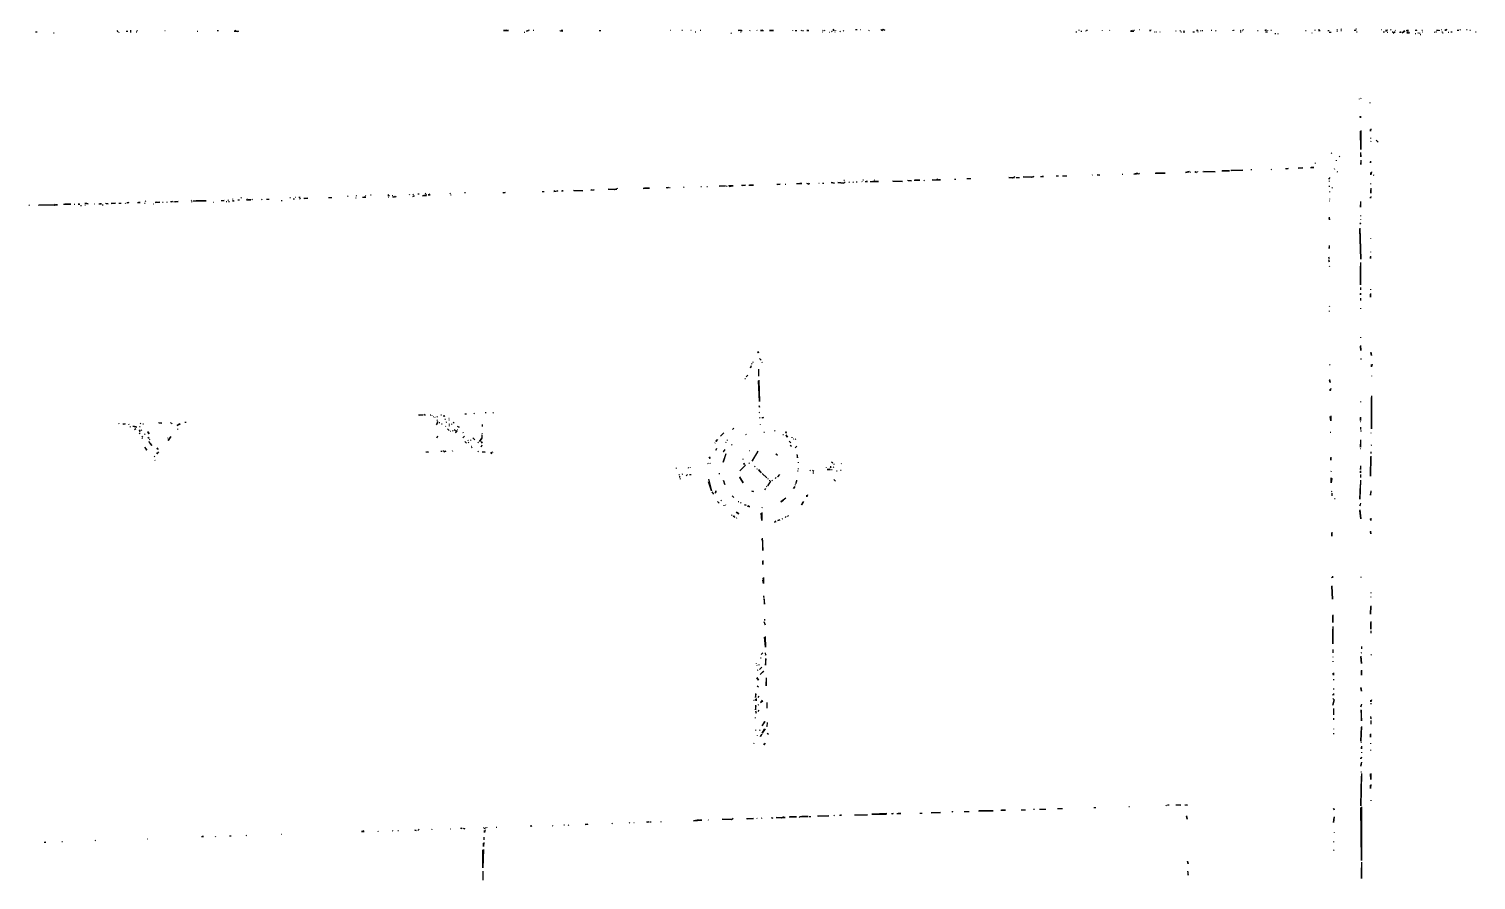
# Model space of a CAD drawing. Extents: x 1 to 1989, y -9 to 1002.
# Drawn here: x 560.7 to 992.2, y 747.5 to 1001.5 of the extents above; entities that cross this region are included whole.
import ezdxf

# ---------------------------------------------------------------- set-up
doc = ezdxf.new("R2010")
doc.units = 0
doc.layers.add('LINEWORK', color=4, linetype='CONTINUOUS')

msp = doc.modelspace()

# ---------------------------------------------------------------- linework, layer by layer
at = {"layer": 'LINEWORK'}
for points in [[(703.1667, 1001.1667), (702.1667, 1001), (703.6667, 1001), (703.3333, 1001)], [(709.8333, 1001.1667), (709, 1000.8333), (709.6667, 1001)], [(711, 1001.1667), (711.1667, 1001.1667)], [(719.3333, 1001.1667), (719.8333, 1001.1667)], [(751.8333, 1001.1667), (752, 1001.1667)], [(755.3333, 1001.1667), (755.5, 1001.1667)], [(758, 1001.1667), (758.1667, 1001.1667)], [(760.8333, 1001.1667), (761, 1001.1667)], [(772.8333, 1001.1667), (772.1667, 1001), (773, 1001.1667), (773.3333, 1000.8333), (773, 1001.1667)], [(777.6667, 1001.1667), (777.8333, 1001)], [(779.5, 1001.1667), (778.8333, 1001), (779.6667, 1001)], [(782, 1001.1667), (781.5, 1001), (782.6667, 1001), (782.1667, 1001)], [(788.3333, 1001.1667), (788.3333, 1001)], [(790.8333, 1001.1667), (791, 1001)], [(793, 1001.1667), (792.6667, 1001), (793.1667, 1001)], [(797.3333, 1001.1667), (797.5, 1001)], [(797.8333, 1001.1667), (798, 1001)], [(800.6667, 1001.3333), (800.3333, 1001.1667), (800.8333, 1001.1667)], [(801.1667, 1001.1667), (801.1667, 1001)], [(807.1667, 1001.3333), (807.6667, 1001.3333)], [(808.5, 1001.3333), (808.6667, 1001.3333)], [(811, 1001.1667), (811.1667, 1001)], [(814.6667, 1001.3333), (815, 1001), (815.3333, 1001.3333), (815.8333, 1001.1667), (815.3333, 1001.3333), (815, 1001)], [(873.8333, 1001.1667), (873.6667, 1001)], [(876, 1001.1667), (876.3333, 1001.1667)], [(880.6667, 1001.1667), (880.6667, 1001)], [(882.8333, 1001.1667), (883, 1001)], [(890.1667, 1001.1667), (890.3333, 1001.1667)], [(891.6667, 1001.3333), (891.8333, 1001.3333)], [(895.3333, 1001.1667), (894.8333, 1001), (895.1667, 1001)], [(909.1667, 1001.1667), (908.8333, 1001), (909.3333, 1001)], [(913.1667, 1001.1667), (913.3333, 1001.1667)], [(919.5, 1001.1667), (919.5, 1001)], [(919.8333, 1001.1667), (920, 1001.1667)], [(921.8333, 1001.1667), (922, 1001)], [(922.6667, 1001.3333), (922.8333, 1001.3333)], [(929.1667, 1001.1667), (929.6667, 1001.1667), (929.3333, 1001.1667)], [(930, 1001.1667), (930, 1001)], [(931, 1001.1667), (931.1667, 1001.1667)], [(944.1667, 1001.1667), (944, 1001)], [(945.1667, 1001.3333), (945.5, 1001.3333)], [(950.8333, 1001.3333), (950.6667, 1001.1667)], [(951.8333, 1001.5), (952, 1001.3333)], [(955.8333, 1001.1667), (956.3333, 1001.1667), (956, 1001)], [(956.3333, 1001.5), (956.5, 1001.5)], [(963.8333, 1001.3333), (964, 1001.3333)], [(965.8333, 1001.1667), (965.1667, 1001), (965.5, 1000.8333)], [(966.6667, 1001.3333), (966.8333, 1001.1667)], [(968, 1001.1667), (968.1667, 1001)], [(974, 1001.1667), (974.5, 1001.1667), (974.1667, 1001)], [(976, 1001.1667), (976.1667, 1001.1667)], [(980.8333, 1001.1667), (980.3333, 1001), (981.3333, 1001.1667)], [(981.8333, 1001.3333), (982, 1001.3333)], [(983.5, 1001.3333), (982.8333, 1001.1667), (983.3333, 1001.1667)], [(986.5, 1001.1667), (987, 1001.1667)], [(987.3333, 1001.3333), (987.5, 1001.1667)], [(989.3333, 1001.3333), (989.5, 1001.3333)], [(990.3333, 1001.1667), (990.5, 1001.1667)], [(562.6667, 1000.6667), (563.1667, 1000.6667)], [(568, 1000.3333), (568.1667, 1000.3333)], [(586.8333, 1001), (587.1667, 1000.6667)], [(587.5, 1000.5), (587.3333, 1000.3333)], [(589.6667, 1000.8333), (590.1667, 1000.8333)], [(590.8333, 1001), (591.1667, 1001)], [(590.8333, 1000.6667), (591.1667, 1000.6667)], [(592.6667, 1000.6667), (592.8333, 1000.6667)], [(592.8333, 1001), (593, 1001)], [(601.1667, 1001), (601.3333, 1001)], [(610.8333, 1000.8333), (611, 1000.8333)], [(616.8333, 1001), (617.1667, 1001)], [(622.3333, 1001), (621.8333, 1000.8333), (623.1667, 1000.8333), (622.6667, 1000.6667)], [(708.3333, 1000.5), (708.5, 1000.5)], [(719, 1001), (719.8333, 1000.8333), (719.1667, 1000.8333)], [(730.6667, 1001), (731.1667, 1001)], [(759.3333, 1000.6667), (759.5, 1000.6667)], [(770.1667, 1000.3333), (770, 1000.1667)], [(772.8333, 1000.6667), (773, 1000.6667)], [(775.6667, 1001), (775.5, 1000.8333)], [(789.1667, 1001), (789.6667, 1001)], [(791.3333, 1001), (791.6667, 1001)], [(797.1667, 1000.6667), (797.3333, 1000.6667)], [(799.3333, 1000.5), (799.5, 1000.5)], [(800.1667, 1000.8333), (800, 1000.6667)], [(801, 1000.6667), (801, 1000.5)], [(802.6667, 1000.8333), (802.5, 1000.6667)], [(803.5, 1001), (803.6667, 1000.8333)], [(872.8333, 1000.6667), (873.1667, 1000.6667)], [(874.3333, 1000.8333), (874.6667, 1000.8333)], [(875.6667, 1001), (875.8333, 1000.8333)], [(889.6667, 1001), (889.1667, 1000.8333), (890.1667, 1000.8333), (889.8333, 1000.8333)], [(896.3333, 1000.6667), (896.5, 1000.6667)], [(896.8333, 1000.6667), (897, 1000.6667)], [(897.8333, 1000.6667), (898, 1000.6667)], [(902.5, 1001), (902.6667, 1000.8333)], [(904, 1001), (903.8333, 1000.8333)], [(904.1667, 1000.6667), (904.3333, 1000.6667)], [(904.8333, 1000.6667), (905.3333, 1000.6667)], [(905, 1001), (905.1667, 1001)], [(907.6667, 1000.6667), (908.1667, 1000.6667)], [(909.1667, 1000.6667), (909.3333, 1000.6667)], [(910, 1001), (910.1667, 1000.8333)], [(910.5, 1001), (910.6667, 1001)], [(914.6667, 1001), (914.5, 1000.8333)], [(921.8333, 1000.6667), (922.1667, 1000.6667)], [(922.5, 1001), (922.6667, 1001)], [(927, 1001), (927.1667, 1001)], [(929.3333, 1000.6667), (930, 1000.6667)], [(932.1667, 1000.1667), (932.5, 1000.1667)], [(933, 1000.1667), (933.1667, 1000)], [(941.3333, 1001), (941.5, 1001)], [(943.1667, 1000.3333), (943.3333, 1000.3333)], [(945.1667, 1001), (945.6667, 1001)], [(948, 1001), (948.3333, 1001)], [(948.3333, 1000.5), (949, 1000.5)], [(950.6667, 1000.8333), (950.8333, 1000.8333)], [(951.8333, 1001), (952, 1001)], [(956.5, 1000.6667), (956.6667, 1000.6667)], [(964.5, 1000.6667), (964.8333, 1000.6667)], [(965.6667, 1000.5), (965.8333, 1000.5)], [(967.1667, 1000.6667), (967.5, 1000.6667)], [(968, 1000.6667), (967.5, 1000.1667)], [(969.3333, 1000.5), (969.8333, 1000.5), (969.5, 1000.5)], [(970.8333, 1001), (970.1667, 1000.3333), (971, 1000.8333)], [(971.3333, 1001), (972, 1001), (971.5, 1001)], [(971.8333, 1000.5), (971.5, 1000.3333), (972.3333, 1000.3333), (972, 1000.5)], [(974, 1000.1667), (974.1667, 1000.1667)], [(974.8333, 1000.3333), (975, 1000.3333)], [(975.5, 1000.3333), (975.3333, 1000.1667)], [(975.5, 999.8333), (975.6667, 999.8333)], [(976.1667, 1000.6667), (976.3333, 1000.6667)], [(979.6667, 1000.6667), (979.8333, 1000.5)], [(980.1667, 1000.6667), (980.3333, 1000.6667)], [(982, 1000.6667), (982.1667, 1000.6667)], [(982.1667, 1000.3333), (982.3333, 1000.3333)], [(983.8333, 1000.5), (984, 1000.5)], [(984.6667, 1000.6667), (985, 1000.6667)], [(992, 1000.6667), (992.1667, 1000.6667)], [(957.3333, 980.6667), (957.3333, 980.5)], [(957.8333, 980.8333), (957.6667, 980.6667)], [(957.6667, 975.5), (957.6667, 975), (957.5, 975.3333)], [(960.5, 979.5), (960.5, 979.3333)], [(957.8333, 971.1667), (957.8333, 965.5), (957.6667, 971)], [(960.8333, 971.6667), (960.6667, 971), (960.6667, 971.5)], [(960.6667, 969), (960.6667, 968.8333)], [(960.8333, 968), (960.6667, 967.8333)], [(962.3333, 968.3333), (963, 967.6667)], [(949, 964.5), (949.1667, 964.3333)], [(950.5, 962.3333), (950.5, 962.1667)], [(951.5, 963.5), (951.3333, 963.3333)], [(957.6667, 964.6667), (957.8333, 963.3333), (957.8333, 964.5)], [(957.8333, 962.3333), (957.8333, 961), (957.8333, 961.5)], [(877.8333, 958), (877.6667, 957.8333)], [(879.1667, 958), (880, 957.8333), (879.3333, 958)], [(886.6667, 958.1667), (886.8333, 958.1667)], [(891.1667, 958.5), (890.1667, 958.1667), (891.8333, 958.3333), (891.5, 958.1667)], [(896.5, 958.5), (899.5, 958.5), (896.6667, 958.5)], [(906.6667, 959), (905.5, 958.6667), (906.5, 958.8333)], [(907, 958.8333), (906.8333, 958.6667)], [(908.3333, 959), (908.8333, 958.6667), (908.5, 958.8333)], [(909, 959), (909.1667, 958.8333)], [(910.6667, 959), (914.3333, 958.8333), (911, 959)], [(916.3333, 959.1667), (918.6667, 959.1667), (916.5, 959.1667)], [(919, 959.3333), (922.6667, 959.3333), (919.1667, 959.1667)], [(925, 959.5), (925.3333, 959.5)], [(931, 959.6667), (931.1667, 959.5)], [(935.3333, 959.8333), (936.1667, 959.8333), (935.5, 959.6667)], [(939.1667, 960), (940.5, 960), (939.3333, 959.8333)], [(942.8333, 960.1667), (943.8333, 960.1667), (943, 960.1667)], [(944.1667, 961.5), (944.1667, 961.3333)], [(949.8333, 959.8333), (950, 959.6667)], [(950.6667, 959), (950.8333, 958.8333)], [(960.6667, 962), (960.6667, 961.5), (960.6667, 961.8333)], [(961, 958.8333), (960.8333, 958), (960.8333, 958.6667)], [(961.5, 958), (961.6667, 957.8333)], [(736.1667, 953.8333), (735.1667, 953.5), (733.3333, 953.6667), (736, 953.6667)], [(744.1667, 954), (743.8333, 953.8333), (745.6667, 954), (744.3333, 954)], [(750.6667, 954.1667), (751.3333, 954.1667), (750.8333, 954)], [(751.6667, 954.1667), (751.8333, 954.1667)], [(756, 954.3333), (755.8333, 954.1667)], [(761, 954.5), (761.1667, 954.5)], [(762.8333, 954.5), (763, 954.5)], [(766.5, 954.6667), (768.3333, 954.6667), (766.6667, 954.5)], [(768.6667, 954.6667), (768.8333, 954.5)], [(769.3333, 954.8333), (769.5, 954.5), (770.6667, 954.6667), (769.3333, 954.6667)], [(773.1667, 954.8333), (774.3333, 954.8333), (773.3333, 954.6667)], [(775.3333, 954.8333), (776.6667, 954.8333), (775.5, 954.8333)], [(783.6667, 955.1667), (784.6667, 955.1667), (783.8333, 955)], [(786.1667, 955.1667), (786.3333, 955.1667)], [(789.5, 955.3333), (791.1667, 955.3333), (790.5, 955.3333)], [(792.5, 955.5), (793.1667, 955.1667), (793.3333, 955.5), (793.1667, 955.1667), (792.6667, 955.3333)], [(796.1667, 955.5), (796.3333, 955.5)], [(797.3333, 955.5), (797.6667, 955.5)], [(799.8333, 955.6667), (800.8333, 955.5), (800, 955.6667)], [(804, 955.8333), (803.6667, 955.5), (801.8333, 955.6667), (803.6667, 955.5)], [(803.6667, 956.3333), (803.8333, 956.3333)], [(805.3333, 955.8333), (805.1667, 955.6667)], [(806.3333, 955.8333), (806.5, 955.6667)], [(807.3333, 955.8333), (807.6667, 955.8333)], [(809, 956), (809.1667, 955.8333)], [(809.3333, 956.5), (809.5, 956.5)], [(810, 956), (810.6667, 956), (810.3333, 956)], [(811.5, 956), (814, 956), (812.3333, 956)], [(812.6667, 956.5), (812.8333, 956.5)], [(818.1667, 956.1667), (821.1667, 956), (818.3333, 956)], [(822.6667, 956.3333), (823.8333, 956.1667), (822.8333, 956.1667)], [(824.6667, 956.3333), (826.3333, 956.3333), (824.8333, 956.3333)], [(827.6667, 956.3333), (827.5, 956.1667)], [(831.6667, 956.6667), (831.1667, 956.3333), (830, 956.5), (832.5, 956.5), (831.8333, 956.5)], [(836.6667, 956.6667), (837, 956.6667)], [(840.3333, 956.8333), (841.5, 956.8333)], [(854.6667, 957.3333), (853.8333, 957), (852.8333, 957.1667), (854.5, 957.1667)], [(855, 957.1667), (856, 957.1667)], [(860.3333, 957.5), (859.5, 957.1667), (857.1667, 957.3333), (860.1667, 957.3333)], [(862.3333, 957.5), (863.1667, 957.5), (862.8333, 957.5)], [(867, 957.6667), (867.6667, 957.6667)], [(868.8333, 957.6667), (870.1667, 957.6667)], [(948.5, 957.1667), (948.3333, 956.6667), (948.3333, 957)], [(948.3333, 956.1667), (948.3333, 956)], [(948.3333, 954.6667), (948.3333, 954.3333)], [(949.3333, 954.1667), (949.1667, 954)], [(960.6667, 955.3333), (960.6667, 955.1667)], [(960.8333, 954), (960.8333, 952.5), (960.8333, 953.5)], [(575.6667, 949.3333), (575.3333, 949.1667), (575.8333, 949.1667)], [(577.3333, 949.5), (578.3333, 949.3333), (577.5, 949.5)], [(580.1667, 949.3333), (580.3333, 949.3333)], [(581.5, 949.3333), (582.3333, 949.3333), (581.8333, 949.3333)], [(583.5, 949.5), (584.3333, 949.3333), (583.6667, 949.3333)], [(585.1667, 949.5), (586.5, 949.5), (585.3333, 949.3333)], [(587.5, 949.5), (588.1667, 949.5)], [(589.5, 949.5), (589.3333, 949.3333)], [(589.8333, 949.6667), (590.5, 949.6667), (590, 949.5)], [(593, 949.6667), (593.8333, 949.6667), (593.3333, 949.6667)], [(595.1667, 949.5), (595.3333, 949.5)], [(595.3333, 950.1667), (595.5, 950)], [(597.6667, 949.3333), (597.8333, 949.3333)], [(598.6667, 949.8333), (598.3333, 949.6667), (599.6667, 949.8333), (598.8333, 949.6667)], [(600.5, 949.8333), (600.6667, 949.8333)], [(601.8333, 949.8333), (601.6667, 949.6667)], [(602.8333, 950), (603.5, 950), (603, 949.8333)], [(603.8333, 950), (603.8333, 949.8333)], [(604.1667, 950), (605.1667, 950), (604.3333, 949.8333)], [(609, 950.5), (609.1667, 950.3333)], [(609.3333, 950), (609.1667, 949.8333)], [(609.6667, 950.1667), (613.5, 950.1667), (610.5, 950.1667)], [(615.6667, 949.8333), (615.8333, 949.8333)], [(618, 950.3333), (618.8333, 950.3333), (618.1667, 950.1667)], [(619.5, 950), (619.6667, 950)], [(620.1667, 950.5), (620, 950.3333)], [(620.1667, 950), (620.5, 950)], [(621.3333, 950.8333), (621.5, 950.6667)], [(621.6667, 950.3333), (621.3333, 950.1667), (621.8333, 950.1667)], [(623, 950.5), (623.5, 950.5)], [(624, 951.1667), (623.8333, 951)], [(625.8333, 950.6667), (625.5, 950.5), (626.8333, 950.5), (626, 950.5)], [(627.1667, 950.6667), (627.3333, 950.5)], [(630.1667, 950.6667), (630, 950.5)], [(631.5, 950.6667), (632.3333, 950.6667)], [(635.8333, 950.3333), (636.1667, 950.3333)], [(638.5, 951.1667), (638.6667, 951.1667)], [(639.5, 950.8333), (639.8333, 950.8333)], [(640, 951.3333), (640.1667, 951.3333)], [(641.1667, 951.3333), (641.5, 951.3333)], [(641.6667, 951), (641.3333, 950.6667)], [(642.6667, 951), (643.8333, 951), (642.8333, 950.8333)], [(650, 951.1667), (651, 951.1667)], [(655.8333, 951.6667), (655.6667, 951.5)], [(658, 951.1667), (658.1667, 951)], [(658.1667, 951.8333), (658.3333, 951.6667)], [(660.1667, 951.3333), (661.1667, 951.3333), (660.6667, 951.3333)], [(661, 951.8333), (661.1667, 951.6667)], [(662.5, 952), (662.6667, 952)], [(668, 952), (667.6667, 951.8333), (668.1667, 951.8333)], [(667.8333, 951.3333), (668, 951.3333)], [(669, 951.8333), (669.1667, 951.8333)], [(669.6667, 951.5), (669.1667, 951.3333), (670.1667, 951.5), (669.8333, 951.3333)], [(674, 952.1667), (674.1667, 952)], [(675.3333, 952.1667), (675.1667, 952)], [(675.5, 951.6667), (675.1667, 951.5), (675.6667, 951.6667)], [(676.6667, 952.3333), (677, 952.3333)], [(679.3333, 952), (678, 951.6667), (679.1667, 951.8333)], [(678.8333, 952.5), (679, 952.3333)], [(680.1667, 952.1667), (679.6667, 952), (680.3333, 952)], [(686.1667, 952.5), (686.3333, 952.3333)], [(686.5, 952), (686.3333, 951.8333)], [(690.5, 952.6667), (690.8333, 952.6667)], [(702, 952.6667), (702.6667, 952.6667), (702.1667, 952.5)], [(713.6667, 953), (714.3333, 953)], [(717.5, 953.1667), (717.1667, 953), (718.3333, 953.1667), (717.6667, 953)], [(719.5, 953.1667), (720, 953.1667), (719.6667, 953.1667)], [(723, 953.3333), (725.8333, 953.1667), (723.1667, 953.1667)], [(728.5, 953.5), (728.1667, 953.3333), (729.1667, 953.5), (728.6667, 953.3333)], [(948.3333, 950.1667), (948.5, 950.1667)], [(948.5, 953), (948.5, 952.8333)], [(948.5, 950.8333), (948.5, 950.6667)], [(957.6667, 950), (957.6667, 948.3333), (957.6667, 949)], [(960.8333, 951.5), (960.6667, 951), (960.6667, 951.3333)], [(560.6667, 949), (560.8333, 948.8333)], [(563.5, 949), (563.5, 948.8333)], [(568.5, 949.1667), (568.1667, 948.8333), (563.8333, 949), (569.1667, 949), (568.6667, 949)], [(571, 949.1667), (573.1667, 949.1667), (571.3333, 949.1667)], [(574.1667, 949.1667), (574.3333, 949.1667)], [(576, 948.8333), (576.3333, 948.8333)], [(577.3333, 949), (577.5, 949)], [(582.5, 949), (582.8333, 949)], [(948.3333, 945.3333), (948.5, 944.5), (948.3333, 945.1667)], [(957.6667, 945.8333), (957.6667, 945.6667)], [(957.6667, 943.6667), (957.5, 943.3333), (957.8333, 943.5)], [(957.5, 942), (957.8333, 932.8333), (957.5, 941.8333)], [(957.6667, 944.6667), (957.6667, 944.5)], [(948.3333, 936.8333), (948.3333, 936), (948.5, 936.6667)], [(960.6667, 939), (960.6667, 938.8333)], [(948.1667, 933.5), (948.3333, 933), (948.3333, 933.3333)], [(948.1667, 932.6667), (948.3333, 932), (948.3333, 932.5)], [(960.6667, 935), (960.6667, 934.8333)], [(960.6667, 933.6667), (960.6667, 933), (960.6667, 933.5)], [(948.5, 930.6667), (948.3333, 930.5)], [(957.6667, 931.8333), (957.6667, 925.1667), (957.6667, 930.6667)], [(957.6667, 924.3333), (957.6667, 923.6667)], [(960.6667, 923.8333), (960.6667, 923.6667)], [(957.6667, 922.6667), (957.6667, 922.1667), (957.6667, 922.5)], [(957.6667, 921.1667), (957.6667, 920.5)], [(960.6667, 922.5), (960.6667, 921.5), (960.6667, 922.3333)], [(948.3333, 918.8333), (948.5, 918.6667)], [(948.3333, 917.3333), (948.3333, 917.1667)], [(957.6667, 918.1667), (957.6667, 918)], [(957.6667, 909.5), (957.6667, 909.3333)], [(957.6667, 907), (957.8333, 905.5), (957.6667, 906.8333)], [(776.5, 902.1667), (776.5, 902)], [(778, 905.3333), (778.1667, 904.8333), (778, 905.1667)], [(778.5, 903.1667), (779, 902.6667)], [(779.1667, 902.1667), (779.3333, 902)], [(957.8333, 903.1667), (957.8333, 902.8333)], [(960.8333, 905), (961, 904), (960.8333, 904.8333)], [(775, 898.1667), (774.5, 897.6667), (774.8333, 898)], [(776, 901), (775.8333, 900.3333), (776, 900.8333)], [(776.3333, 901.6667), (776.1667, 901.5)], [(778.1667, 900), (778.1667, 897.8333)], [(948.6667, 901.3333), (948.5, 901.1667)], [(961.1667, 901.5), (961, 900.6667), (961, 901.3333)], [(961, 898), (961, 897.8333)], [(774.1667, 897.1667), (774.3333, 897.1667)], [(778.3333, 896.6667), (778.5, 890.3333), (778.1667, 896.5)], [(948.5, 896.8333), (948.6667, 896), (948.5, 896.6667)], [(948.8333, 894.1667), (948.6667, 893.5), (948.6667, 894)], [(778.3333, 889.1667), (778.5, 888.6667), (778.5, 889)], [(957.6667, 890.3333), (957.6667, 890.1667)], [(961, 892), (961, 882.1667), (961, 891.5)], [(676.8333, 886.3333), (678.1667, 886.3333), (677, 886.1667)], [(678.5, 886.5), (678.8333, 886.1667)], [(680.3333, 886.3333), (680.5, 886.3333)], [(680.8333, 886.1667), (680.8333, 886)], [(681.1667, 885.8333), (681.3333, 885.8333)], [(681.6667, 885.6667), (681.8333, 885.5)], [(682.5, 885.8333), (682.3333, 885.6667)], [(682.3333, 884.8333), (682.5, 884.6667)], [(683.5, 886.3333), (683.6667, 886.3333)], [(684.1667, 886), (684.6667, 886), (684.3333, 885.8333)], [(684.6667, 885), (684.8333, 885)], [(685.8333, 885.3333), (686, 885.3333)], [(686, 884.8333), (685.8333, 884.6667)], [(690.6667, 886.6667), (691.1667, 886.6667)], [(693.5, 886.8333), (693.3333, 886.6667)], [(696.6667, 887), (697, 887)], [(699.1667, 887), (699, 886.8333)], [(778.3333, 887.1667), (778.5, 887)], [(778.5, 885.5), (778.6667, 885.3333)], [(779.1667, 885.5), (779.6667, 885.5), (779.3333, 885.3333)], [(948.8333, 886), (948.8333, 884.5), (948.6667, 885.8333)], [(957.6667, 885.6667), (957.6667, 884.6667), (957.6667, 885.5)], [(587.3333, 883.8333), (587.5, 883.6667)], [(588.6667, 883.6667), (589.3333, 883.6667), (588.8333, 883.5)], [(590.3333, 883.6667), (590.5, 883.5)], [(590.8333, 882.8333), (590.8333, 882.6667)], [(591.6667, 883), (592.8333, 882.6667), (591.8333, 883)], [(592.5, 882.1667), (592.1667, 881.8333)], [(593.5, 881.8333), (593.8333, 881.3333), (593.6667, 881.6667)], [(593.8333, 881), (593.5, 880.6667)], [(593.6667, 882.8333), (593.8333, 882.8333)], [(593.8333, 883.8333), (594, 883.6667)], [(594.3333, 881.8333), (594.1667, 881.6667)], [(594.6667, 883.6667), (594.8333, 883.6667)], [(595.1667, 880.6667), (595.3333, 880.5)], [(596, 881.3333), (596.5, 880.6667), (596.1667, 881.1667)], [(599.3333, 884), (600.3333, 883.8333), (599.5, 883.8333)], [(602.8333, 884), (602.8333, 883.8333)], [(603.1667, 883.8333), (603.3333, 883.6667)], [(605.6667, 883.6667), (604.8333, 883.1667), (605.8333, 883.6667)], [(605, 882.1667), (605, 882)], [(607.1667, 884.1667), (607.5, 884.1667)], [(682.5, 884.3333), (682.1667, 883.3333), (682.6667, 884.1667)], [(683, 884), (683.1667, 884)], [(683.6667, 883.6667), (683.8333, 883.6667)], [(684.8333, 883), (685, 882.8333)], [(685.1667, 884.1667), (685, 884)], [(685.5, 882.1667), (686, 881.6667)], [(686, 883.6667), (686, 883.5)], [(686, 883.1667), (686, 883)], [(686.3333, 881.5), (686.5, 881.5)], [(686.6667, 883.6667), (686.6667, 883.5)], [(687, 881.6667), (687.1667, 881.5)], [(687.1667, 884.1667), (687.5, 883.8333)], [(687.5, 882), (687.8333, 881.6667)], [(688.1667, 881.6667), (687.8333, 881), (688.3333, 881.5)], [(688.3333, 883), (689, 882.6667), (688.6667, 882.6667)], [(688.3333, 882), (688.5, 882)], [(690, 881.1667), (690.1667, 881)], [(695.6667, 880.3333), (695.6667, 879.3333), (695, 878.3333), (695.6667, 879.3333)], [(695.6667, 880.8333), (695.8333, 880.6667)], [(695.8333, 883.5), (695.8333, 882.8333)], [(767.8333, 881), (766.8333, 880)], [(770.8333, 882.3333), (770.5, 882)], [(774.5, 880.5), (774.3333, 880.3333)], [(778.6667, 883.5), (778.6667, 883.3333)], [(779.8333, 881.1667), (780, 881.1667)], [(783.1667, 881.6667), (783, 881.5)], [(785.5, 880.5), (785.6667, 880.5)], [(786.3333, 881.3333), (786.5, 880.8333), (786.3333, 881.1667)], [(786.3333, 880.3333), (786.8333, 879.6667), (786.5, 880.1667)], [(948.6667, 881.1667), (948.8333, 881.1667)], [(957.6667, 884.3333), (957.8333, 884.3333)], [(957.6667, 882.6667), (957.6667, 882)], [(957.8333, 881.6667), (957.8333, 881.3333)], [(960.8333, 881), (960.8333, 880.8333)], [(594.3333, 880), (594.6667, 879.6667)], [(594.3333, 879.3333), (594.5, 879.3333)], [(595.1667, 876.6667), (595.8333, 875.8333), (595.5, 876.3333)], [(596.1667, 879.6667), (596.5, 879.3333)], [(596.3333, 878.3333), (597.3333, 877.1667), (596.6667, 878)], [(596.6667, 879), (596.5, 878.8333)], [(598.8333, 876.5), (599.1667, 876), (598.8333, 876.3333)], [(602, 879.5), (602, 879.3333)], [(603, 879.8333), (602.1667, 878.6667), (602.8333, 879.6667)], [(682.5, 880), (682.3333, 879.5), (682.5, 879.8333)], [(690.5, 880), (690, 879.5)], [(690.6667, 878.3333), (691.1667, 877.8333)], [(691.5, 878.8333), (691.6667, 878.6667)], [(691.8333, 878.1667), (691.6667, 878)], [(692.3333, 878.8333), (692.3333, 878.6667)], [(692.5, 877), (692.6667, 877)], [(692.6667, 876.6667), (692.8333, 876.5)], [(693, 879.5), (693.6667, 878.8333)], [(694.6667, 878.1667), (694.5, 878)], [(695.5, 878.3333), (695.8333, 877.8333), (695.5, 878.1667)], [(695.6667, 877.3333), (695.5, 876.8333), (695.6667, 877.1667)], [(765.3333, 878), (765.1667, 877.8333)], [(766, 879), (765.5, 878.3333), (765.8333, 878.8333)], [(765.6667, 876.3333), (765.5, 875.8333), (765.6667, 876.1667)], [(768.1667, 876), (767.6667, 875.3333), (768.1667, 875.8333)], [(768.5, 878.1667), (768.3333, 878)], [(768.8333, 878.8333), (768.8333, 878.6667)], [(770.3333, 877.5), (770.1667, 877.3333)], [(787.3333, 878.5), (787.8333, 878)], [(787.6667, 877.3333), (788, 877)], [(788.1667, 879.6667), (788.1667, 879.5)], [(788.5, 879.1667), (788.6667, 879.1667)], [(789.1667, 879.1667), (789.3333, 879)], [(789.6667, 877), (789.1667, 876.5)], [(957.6667, 878.8333), (957.6667, 876.6667), (957.8333, 878.6667)], [(957.6667, 876.3333), (957.8333, 876.3333)], [(961, 877.3333), (960.8333, 877.1667)], [(598.1667, 874), (598, 873.8333)], [(598.1667, 872.8333), (598.3333, 872.6667)], [(599.3333, 875.3333), (598.8333, 874.6667), (599, 875)], [(679, 875.3333), (679.8333, 875.1667), (679.1667, 875.1667)], [(683.5, 875.5), (683.8333, 875.5)], [(684.1667, 875.6667), (684.5, 875.3333), (685, 875.5), (684.5, 875.3333)], [(686.8333, 875.6667), (687, 875.5)], [(694.6667, 875.5), (694.5, 875.3333)], [(695.8333, 875.3333), (696.6667, 875.1667), (696, 875.3333)], [(699, 875.1667), (698.3333, 875), (698.6667, 874.8333)], [(763.1667, 871.8333), (763, 871.6667)], [(763.5, 873.8333), (763.8333, 873.3333), (763.5, 873.6667)], [(763.6667, 872), (763.8333, 871.8333)], [(768.5, 874.6667), (767.6667, 872.1667), (768.5, 874.5)], [(773.5, 873.1667), (773.5, 873)], [(773.8333, 872), (774, 871.5), (773.8333, 871.8333)], [(775.5, 872), (775.3333, 871.8333)], [(775.5, 875.6667), (775.6667, 875.6667)], [(778, 875.5), (776.3333, 872.5), (778, 875.3333)], [(783.3333, 874.6667), (783.8333, 874.3333), (783.5, 874.6667)], [(789.6667, 874.5), (789.8333, 873.5), (789.8333, 874.3333)], [(790, 872.1667), (790, 872)], [(800, 872.3333), (800.3333, 872)], [(800.6667, 871.6667), (800.6667, 871.5)], [(802.8333, 871.8333), (803, 871.6667)], [(948.8333, 873.6667), (948.8333, 872.8333), (948.8333, 873.5)], [(960.8333, 874), (960.6667, 868), (960.8333, 873.8333)], [(960.8333, 875.3333), (960.8333, 874.8333)], [(753.6667, 870.5), (753.6667, 870.3333)], [(754.5, 868.5), (754.6667, 868.3333)], [(754.6667, 868), (754.6667, 867.6667)], [(754.8333, 867.3333), (754.8333, 867.1667)], [(755.5, 868.6667), (755.3333, 868.5)], [(757, 868.5), (756.6667, 868.1667)], [(757.1667, 870.6667), (757.3333, 870.5)], [(757.6667, 868.5), (758.1667, 868.5)], [(757.8333, 870.6667), (757.8333, 870.5)], [(766.3333, 868.8333), (766.6667, 868.8333)], [(772.5, 867.8333), (773.6667, 866), (772.6667, 867.6667)], [(774.3333, 871.3333), (772.6667, 869.6667), (773.1667, 870.1667)], [(777, 871), (777.1667, 870.8333)], [(777.6667, 870.3333), (777.8333, 870.1667)], [(778.1667, 870), (779, 869), (778.1667, 869.8333)], [(779.3333, 868.8333), (780.6667, 867.5)], [(781, 867.3333), (781, 867.1667)], [(783.5, 867.6667), (783.1667, 867.3333)], [(784.5, 868.5), (783.8333, 867.8333), (784.3333, 868.3333)], [(789.8333, 869.6667), (790, 869.6667)], [(790, 870.3333), (790, 870.1667)], [(793.5, 869.8333), (793.6667, 869.6667)], [(794.3333, 869.8333), (794.6667, 869.5)], [(794.5, 869.1667), (794.5, 868.8333)], [(798.3333, 870.6667), (798.3333, 870.5)], [(799.5, 870.1667), (798.6667, 870), (799.6667, 870)], [(799.6667, 871), (799.6667, 870.5), (799.8333, 870.8333)], [(800, 870), (800.1667, 870)], [(800.6667, 870.8333), (800.5, 870.6667)], [(801.5, 869.6667), (801.6667, 869.6667)], [(802.6667, 869.8333), (802.8333, 869.8333)], [(949, 869.5), (948.8333, 869.3333)], [(948.8333, 867.5), (949.1667, 867.3333), (949, 866), (949, 867.5)], [(957.6667, 871.1667), (957.6667, 870), (957.6667, 870.3333)], [(957.6667, 869.6667), (957.6667, 869), (957.6667, 869.5)], [(957.6667, 868.5), (957.6667, 867.6667)], [(763.3333, 867.1667), (764.1667, 863.6667), (763.3333, 866.3333)], [(764.3333, 863.3333), (764.8333, 862.6667), (764.6667, 863)], [(765.5, 863.6667), (765.3333, 863), (765.6667, 863.5)], [(767.6667, 866.8333), (768.1667, 865.5), (767.8333, 866.6667)], [(776.1667, 863.6667), (776.6667, 863.5), (776.3333, 863.5)], [(780.3333, 864.3333), (780, 864)], [(780.6667, 865), (780.5, 864.8333)], [(781.8333, 866.5), (781, 865.1667), (781.8333, 866.3333)], [(781.5, 866.8333), (781.5, 866.6667)], [(782.3333, 866.8333), (782.1667, 866.6667)], [(789, 865), (788.6667, 864.3333), (789, 864.8333)], [(789.1667, 865.5), (789.1667, 865.3333)], [(789.5, 866.8333), (789.3333, 865.8333), (789.6667, 866.6667)], [(800.6667, 867), (801.1667, 866.5)], [(949.1667, 863.5), (949, 863.3333)], [(957.6667, 866.8333), (957.5, 861.1667), (957.6667, 865.5)], [(960.8333, 863.6667), (960.6667, 862.3333), (960.8333, 863.1667)], [(766, 860.5), (766.5, 860)], [(767, 860.8333), (767.1667, 860.6667)], [(767.8333, 859.3333), (767.8333, 859.1667)], [(768.3333, 859.5), (768.5, 859.3333)], [(770.3333, 862.1667), (770.8333, 861.6667)], [(772.1667, 860.5), (772.3333, 860.5)], [(772.8333, 860.1667), (773, 860)], [(774, 859.5), (774.5, 859.3333), (774.1667, 859.5)], [(774.8333, 859.1667), (775.5, 858.8333), (775.1667, 859.1667)], [(786.3333, 861.5), (784.8333, 860.3333), (785.6667, 860.8333)], [(791.6667, 860.5), (791, 859.5), (791.5, 860.3333)], [(792.8333, 862.5), (792.6667, 861.8333), (792.6667, 862.3333)], [(949.1667, 863), (949.1667, 862.1667)], [(950, 861.3333), (950.1667, 861.3333)], [(957.6667, 860), (957.5, 859.1667), (957.6667, 859.5)], [(770.1667, 856.5), (770.3333, 856.3333)], [(770.6667, 856.1667), (771.1667, 855.8333), (770.8333, 856.1667)], [(771.5, 857.3333), (772.3333, 856.8333), (771.6667, 857.3333)], [(771.5, 855.6667), (771.6667, 855.5)], [(779.1667, 857.1667), (779.1667, 854.8333), (779, 857)], [(779.3333, 858.6667), (779.1667, 858.5)], [(783.3333, 854.6667), (783, 854.3333), (783.5, 854.5)], [(784.5, 855), (784, 854.8333), (784.6667, 855)], [(785.3333, 855.3333), (785.1667, 855.1667)], [(786.5, 856), (786.1667, 855.6667)], [(787.1667, 856.3333), (786.8333, 856)], [(957.5, 858), (957.8333, 855.3333), (957.5, 857.8333)], [(960.8333, 855.5), (960.8333, 854.8333), (960.6667, 855.3333)], [(949.1667, 851.3333), (949.1667, 850.1667), (949.1667, 851)], [(960.6667, 851.6667), (960.8333, 850.8333), (960.6667, 851.5)], [(779.3333, 849.5), (779.5, 845.8333), (779.5, 848.8333), (779.1667, 849.3333)], [(779.5, 842.8333), (779.5, 841.6667), (779.5, 842.6667)], [(779.6667, 837.8333), (779.6667, 836), (779.5, 837), (779.8333, 837.3333), (779.5, 837.6667)], [(949.3333, 838.1667), (949.3333, 837.6667), (949.1667, 838)], [(957.8333, 838), (957.8333, 837.8333)], [(949.1667, 835.3333), (949.3333, 831.3333), (949.1667, 835.1667)], [(960.8333, 833.3333), (960.8333, 833.1667)], [(779.6667, 832.3333), (779.8333, 831.8333), (779.8333, 832.1667)], [(779.8333, 831.5), (780, 829.8333), (780, 831.3333)], [(960.8333, 832), (960.6667, 831.8333)], [(960.8333, 829.3333), (960.6667, 826.8333), (960.8333, 829.1667)], [(779.8333, 824.6667), (780.1667, 823.6667), (780, 824.5)], [(780, 825.3333), (780, 825)], [(949.5, 826.6667), (949.5, 824.3333), (949.5, 826.5)], [(960.8333, 824.6667), (960.8333, 822.3333), (960.8333, 824.3333)], [(780.1667, 820.1667), (780.3333, 817), (780, 820)], [(949.5, 823.1667), (949.5, 818), (949.5, 822.3333)], [(960.8333, 821.8333), (960.8333, 821.1667)], [(949.5, 816.3333), (949.5, 815.3333)], [(958, 817.1667), (958, 816.5)], [(777.5, 812.1667), (777.5, 812)], [(777.6667, 811.6667), (777.8333, 811.5)], [(778.3333, 811.8333), (778.3333, 811.6667)], [(778.8333, 813.8333), (779, 813.8333)], [(779.5, 815.3333), (779, 814.8333)], [(780.1667, 815.3333), (780.3333, 814.6667), (780.5, 815)], [(780.3333, 813.6667), (780.3333, 811.6667), (780.5, 813.5)], [(949.5, 814.1667), (949.5, 814)], [(949.5, 812.8333), (949.5, 812.6667)], [(958, 815.3333), (957.8333, 815.1667)], [(957.8333, 814.3333), (958, 812.1667), (957.8333, 814.1667)], [(960.8333, 814.8333), (961, 814.6667)], [(777.6667, 808), (778.1667, 807.1667), (777.6667, 807.8333)], [(778, 810.1667), (777.8333, 810)], [(779.1667, 811), (778.5, 810.3333)], [(779.6667, 809.8333), (778.6667, 808.8333), (779.8333, 809.8333)], [(780.5, 807.8333), (780.5, 805.5), (780.5, 806.6667)], [(949.6667, 809.3333), (949.6667, 808.6667), (949.5, 809.1667)], [(949.6667, 807.5), (949.6667, 807.1667)], [(958, 810.1667), (958, 808.6667), (958, 810)], [(777.3333, 803.1667), (777.3333, 802), (777.5, 803)], [(777.8333, 805.5), (778.1667, 805.1667)], [(949.6667, 803.1667), (949.6667, 802.6667), (949.5, 803)], [(949.6667, 804.6667), (949.6667, 804.3333)], [(957.8333, 805), (958, 803.8333), (957.8333, 804.8333)], [(776.8333, 801.1667), (776.6667, 801)], [(777.5, 801.6667), (777.5, 801), (777.3333, 801.5)], [(777.3333, 799.6667), (777.3333, 798.3333), (777.5, 799.5)], [(778.3333, 802.3333), (778, 802)], [(778.1667, 799.8333), (778, 799.6667)], [(779.3333, 801.1667), (778.8333, 800.5), (779.5, 801)], [(780.6667, 800.5), (780.6667, 798.8333)], [(949.5, 801.6667), (949.8333, 801.3333), (949.5, 799.6667), (949.8333, 801.3333)], [(949.6667, 798.6667), (949.6667, 796.8333)], [(958, 800), (957.8333, 799.1667), (958, 799.8333)], [(957.8333, 798.3333), (958, 795), (958, 798.1667)], [(961, 801.3333), (960.8333, 800.6667), (960.8333, 801.1667)], [(960.8333, 800.3333), (960.8333, 800)], [(777.1667, 796), (777.1667, 795.8333)], [(777.3333, 798), (777.5, 797.3333), (777.5, 797.8333)], [(778.3333, 798.1667), (778, 797.8333)], [(780, 794.8333), (779.3333, 793.5), (780.1667, 794.8333)], [(780.8333, 794.5), (780.6667, 793.3333), (780.8333, 793.6667)], [(949.6667, 795.8333), (949.6667, 795.3333)], [(960.6667, 796.3333), (960.8333, 795.6667), (961, 796)], [(960.8333, 795.1667), (960.8333, 794)], [(777.3333, 792.3333), (777.3333, 792.1667)], [(777.8333, 790.6667), (777.8333, 790.5)], [(778.6667, 792.3333), (778.5, 792.1667)], [(779.1667, 791), (778.8333, 790.3333), (779, 790.8333)], [(780.1667, 792.6667), (779.3333, 791.3333), (780, 792.5)], [(780.8333, 791.3333), (781.1667, 791)], [(949.6667, 792.6667), (949.6667, 792.5)], [(949.6667, 791.3333), (949.6667, 791)], [(958, 793.3333), (957.8333, 789), (958, 793.1667)], [(960.6667, 791.1667), (960.6667, 790.1667), (960.6667, 791)], [(776.8333, 788.3333), (776.6667, 788.1667)], [(780.1667, 788.3333), (779.8333, 787.8333), (780, 788.1667)], [(957.8333, 788.6667), (958, 788.6667)], [(958, 787.5), (958, 786.6667), (958, 787.1667)], [(958, 785.6667), (958, 785.5)], [(960.6667, 788.3333), (960.6667, 788.1667)], [(960.6667, 786.3333), (960.6667, 786.1667)], [(958, 784.1667), (957.8333, 783.6667), (957.8333, 784)], [(958, 782.6667), (957.8333, 781.5), (958, 782.5)], [(957.8333, 779.8333), (958, 779.8333)], [(958, 779.3333), (957.8333, 769.6667), (958, 778.5)], [(960.8333, 779.3333), (960.8333, 777.5), (960.6667, 779.1667)], [(960.8333, 776), (960.6667, 774.8333), (960.6667, 775.8333)], [(843.8333, 768.1667), (848.1667, 768.1667), (844, 768.1667)], [(850.5, 768.3333), (851.8333, 768.3333), (850.6667, 768.3333)], [(856.5, 768.5), (857.8333, 768.5)], [(860.1667, 768.6667), (860.5, 768.6667)], [(862, 768.6667), (863.8333, 768.6667)], [(867.3333, 768.8333), (868.8333, 768.8333)], [(878.1667, 769.1667), (878.8333, 769.1667)], [(888.6667, 769.5), (888.8333, 769.5)], [(899.6667, 769.8333), (899.8333, 769.6667)], [(900.5, 770), (900.1667, 769.8333), (900.6667, 770)], [(902.6667, 770), (904.1667, 769.8333), (902.8333, 770)], [(905.3333, 770), (906.1667, 769.8333), (905.6667, 770)], [(949.6667, 769), (949.8333, 768.5), (949.6667, 768.8333)], [(958, 769.3333), (958, 753.3333), (957.8333, 769.1667)], [(960.8333, 771.3333), (960.8333, 771.1667)], [(716.6667, 763.8333), (716.8333, 763.6667)], [(720.1667, 764), (720.3333, 764)], [(721.5, 764), (721.6667, 763.8333)], [(726.5, 764.1667), (727.3333, 764.1667), (726.6667, 764)], [(734.6667, 764.5), (734.5, 764.3333)], [(739.6667, 764.6667), (739.8333, 764.5)], [(741, 764.6667), (741.1667, 764.6667)], [(744.8333, 764.8333), (745.5, 764.8333), (745, 764.6667)], [(745.8333, 764.8333), (746.1667, 764.8333)], [(749, 765), (749.1667, 764.8333)], [(760.5, 765.5), (758.8333, 765.1667), (761.3333, 765.3333), (760.6667, 765.3333)], [(763.1667, 765.5), (763.3333, 765.3333)], [(770.6667, 765.8333), (770.1667, 765.5), (767.3333, 765.6667), (770.5, 765.6667)], [(774.6667, 765.8333), (776.6667, 765.8333), (774.8333, 765.6667)], [(777.6667, 766), (777.8333, 765.8333)], [(779.1667, 766), (779, 765.8333)], [(782, 766.1667), (782.5, 766), (782.1667, 766)], [(785.6667, 766.3333), (785, 766), (783.5, 766.1667), (786.1667, 766.1667), (785.8333, 766.1667)], [(787.3333, 766.3333), (789.5, 766.3333), (787.5, 766.3333)], [(790.6667, 766.5), (790.3333, 766.1667), (790.6667, 766.5), (793, 766.5), (791.1667, 766.5)], [(793.3333, 766.5), (793.8333, 766.5)], [(795.8333, 766.6667), (799.1667, 766.6667), (796, 766.5)], [(800.6667, 766.8333), (800.8333, 766.6667)], [(802.3333, 766.8333), (803, 766.8333), (802.6667, 766.8333)], [(806.8333, 767), (810.6667, 767), (807, 766.8333)], [(816.5, 767.3333), (812, 767.1667), (816.3333, 767.1667)], [(817.8333, 767.3333), (818.3333, 767.3333), (818, 767.1667)], [(819.5, 767.3333), (820.6667, 767.3333), (819.8333, 767.3333)], [(826.3333, 767.5), (827, 767.5)], [(829.6667, 767.6667), (832.5, 767.6667), (829.8333, 767.5)], [(835.8333, 768), (836.1667, 767.8333), (835.8333, 767.8333)], [(839.5, 768), (841, 768)], [(905.8333, 766.6667), (906, 765.6667), (905.8333, 766.5)], [(949.8333, 766.3333), (949.6667, 764.6667), (949.8333, 766.1667)], [(596, 759.8333), (596.1667, 759.8333)], [(612.1667, 760.5), (612.6667, 760.5), (612.3333, 760.5)], [(616.3333, 760.5), (616.1667, 760.3333)], [(620.5, 760.6667), (621, 760.6667)], [(625.5, 760.8333), (625.3333, 760.6667)], [(635.8333, 761.1667), (636, 761.1667)], [(660.5, 762.1667), (659.8333, 762), (660.6667, 762)], [(664.6667, 762.1667), (664.8333, 762)], [(669, 762.3333), (669.1667, 762.1667)], [(670.6667, 762.3333), (670.8333, 762.3333)], [(675.6667, 762.5), (676.1667, 762.3333), (675.8333, 762.3333)], [(677, 762.6667), (676.6667, 762.3333)], [(680.8333, 762.6667), (680.6667, 762.5)], [(686.3333, 762.8333), (686.5, 762.8333)], [(689.3333, 763), (689.8333, 763), (689.5, 762.8333)], [(690.1667, 763), (690.6667, 762.8333), (690.3333, 762.8333)], [(696.1667, 763.1667), (696.1667, 763)], [(696.3333, 760.3333), (696.3333, 759.5)], [(696.5, 763), (696.5, 762.8333)], [(696.6667, 762.5), (696.5, 761.6667), (696.5, 762.3333)], [(696.8333, 763.1667), (696.8333, 763)], [(697.1667, 763.3333), (697.1667, 763.1667)], [(700, 763.3333), (700.1667, 763.3333)], [(710.1667, 763.6667), (710.6667, 763.6667), (710.3333, 763.5)], [(949.8333, 761.8333), (949.8333, 761.6667)], [(565.1667, 758.8333), (565.6667, 758.8333), (565.3333, 758.6667)], [(570.5, 759), (570.6667, 759)], [(580.5, 759.3333), (580.3333, 759.1667)], [(696.1667, 756.6667), (696, 751.1667), (696, 756.5)], [(696.3333, 758.6667), (696.1667, 757.5), (696.1667, 758.5)], [(949.6667, 759), (949.6667, 758.8333)], [(949.6667, 756.5), (949.8333, 756.3333)], [(906.1667, 753.1667), (906.3333, 752.3333), (906.1667, 753)], [(958, 752.8333), (958, 748), (958, 751.1667)], [(696, 750.1667), (696, 747.5)], [(906.1667, 750.1667), (906.3333, 749), (906.3333, 750)]]:
    msp.add_lwpolyline(points, dxfattribs=at)

doc.saveas('drawing.dxf')
